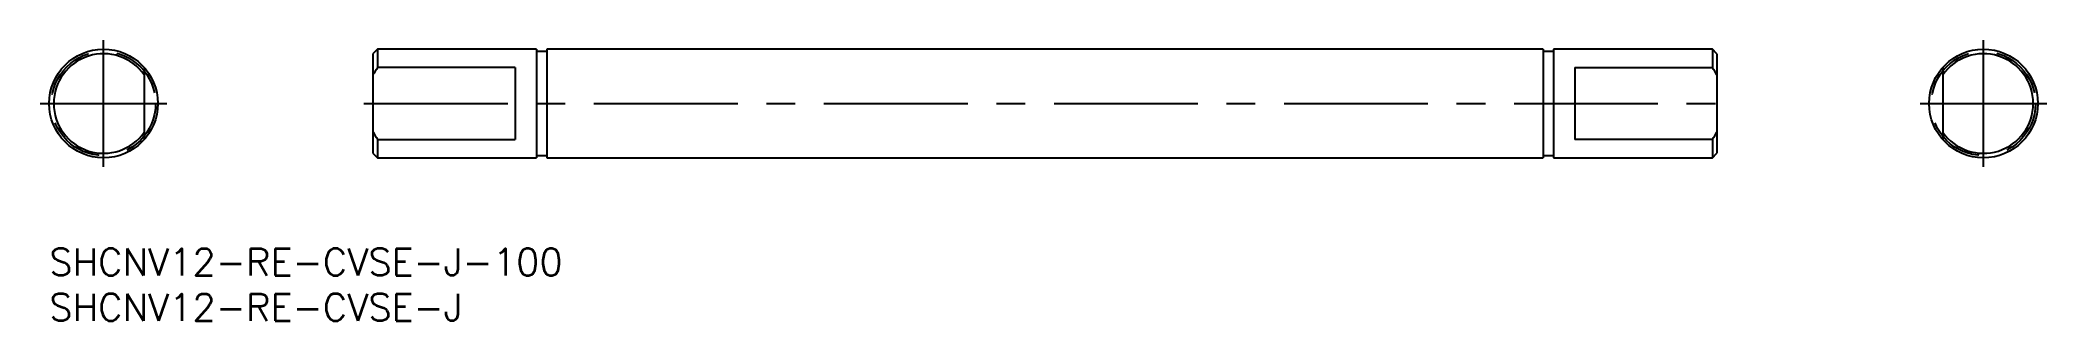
# Model space of a CAD drawing. Extents: x -1 to 221, y -8 to 23.
import ezdxf

# ---------------------------------------------------------------- set-up
doc = ezdxf.new("R2010")
doc.units = 0
doc.header["$LTSCALE"] = 0.5
doc.linetypes.add('CENTER', pattern=[50.8, 31.75, -6.35, 6.35, -6.35])
doc.linetypes.add('DASHED', pattern=[19.05, 12.7, -6.35])
for name, color, linetype in [('MSM_CENTER', 1, 'CENTER'), ('MSM_CONTINUOUS', 7, 'CONTINUOUS'), ('MSM_DASHED', 4, 'DASHED'), ('MSM_PART_NUMBER', 7, 'CONTINUOUS')]:
    doc.layers.add(name, color=color, linetype=linetype)
doc.styles.get("Standard").update_dxf_attribs({"font": 'txt.shx', "height": 3, "bigfont": 'bigfont.shx'})

# ---------------------------------------------------------------- blocks, each defined once
blk = doc.blocks.new('*U22')
at = {"layer": 'MSM_PART_NUMBER'}
blk.add_text('SHCNV12-RE-CVSE-J-100', height=3, dxfattribs=at).set_placement((0, -3))
blk = doc.blocks.new('*U23')
at = {"layer": 'MSM_PART_NUMBER'}
blk.add_text('SHCNV12-RE-CVSE-J', height=3, dxfattribs=at).set_placement((0, -8))

msp = doc.modelspace()

# ---------------------------------------------------------------- linework, layer by layer
at = {"layer": 'MSM_CENTER'}
for p, q in [((6, 9), (6, 23)), ((213.57, 9), (213.57, 23)), ((-1, 16), (13, 16)), ((34.75, 16), (185.15, 16)), ((206.57, 16), (220.57, 16))]:
    msp.add_line(p, q, dxfattribs=at)
at = {"layer": 'MSM_CONTINUOUS'}
for p, q in [((10.5, 19.97), (10.5, 12.03)), ((36.25, 22), (35.75, 21.5)), ((35.75, 21.5), (35.75, 10.5)), ((53.8, 22), (36.25, 22)), ((36.25, 22), (36.25, 19.97)), ((51.45, 19.97), (36.25, 19.97)), ((51.45, 19.97), (51.45, 12.03)), ((53.8, 22), (53.8, 10)), ((54.95, 21.75), (53.8, 21.75)), ((164.95, 22), (54.95, 22)), ((54.95, 22), (54.95, 10)), ((164.95, 22), (164.95, 10)), ((166.1, 21.75), (164.95, 21.75)), ((183.65, 22), (166.1, 22)), ((166.1, 22), (166.1, 10)), ((168.45, 19.97), (168.45, 12.03)), ((168.45, 19.97), (183.65, 19.97)), ((184.15, 21.5), (183.65, 22)), ((183.65, 22), (183.65, 19.97)), ((184.15, 21.5), (184.15, 10.5)), ((209.07, 19.97), (209.07, 12.03)), ((36.25, 12.03), (51.45, 12.03)), ((36.25, 12.03), (36.25, 10)), ((183.65, 12.03), (168.45, 12.03)), ((183.65, 12.03), (183.65, 10)), ((35.75, 10.5), (36.25, 10)), ((36.25, 10), (53.8, 10)), ((53.8, 10.25), (54.95, 10.25)), ((54.95, 10), (164.95, 10)), ((164.95, 10.25), (166.1, 10.25)), ((166.1, 10), (183.65, 10)), ((183.65, 10), (184.15, 10.5))]:
    msp.add_line(p, q, dxfattribs=at)
for centre in [(6, 16), (213.57, 16)]:
    msp.add_circle(centre, 6, dxfattribs=at)
for centre, radius, start, end in [((6, 16), 5.5, 35.0968, 324.9032), ((48.93, 11.55), 15.22, 146.4116, 149.9841), ((170.97, 11.55), 15.22, 30.0159, 33.5884), ((213.57, 16), 5.5, 215.0968, 144.9032), ((48.84, 20.4), 15.11, 210.0034, 213.6009), ((171.06, 20.4), 15.11, 326.3991, 329.9966)]:
    msp.add_arc(centre, radius, start, end, dxfattribs=at)
at = {"layer": 'MSM_DASHED'}
for centre in [(6, 16), (213.57, 16)]:
    msp.add_circle(centre, 5.75, dxfattribs=at)

# ---------------------------------------------------------------- block references
at = {"layer": 'MSM_CONTINUOUS'}
for name in ['*U22', '*U23']:
    msp.add_blockref(name, (0, 0), dxfattribs=at)

doc.saveas('drawing.dxf')
